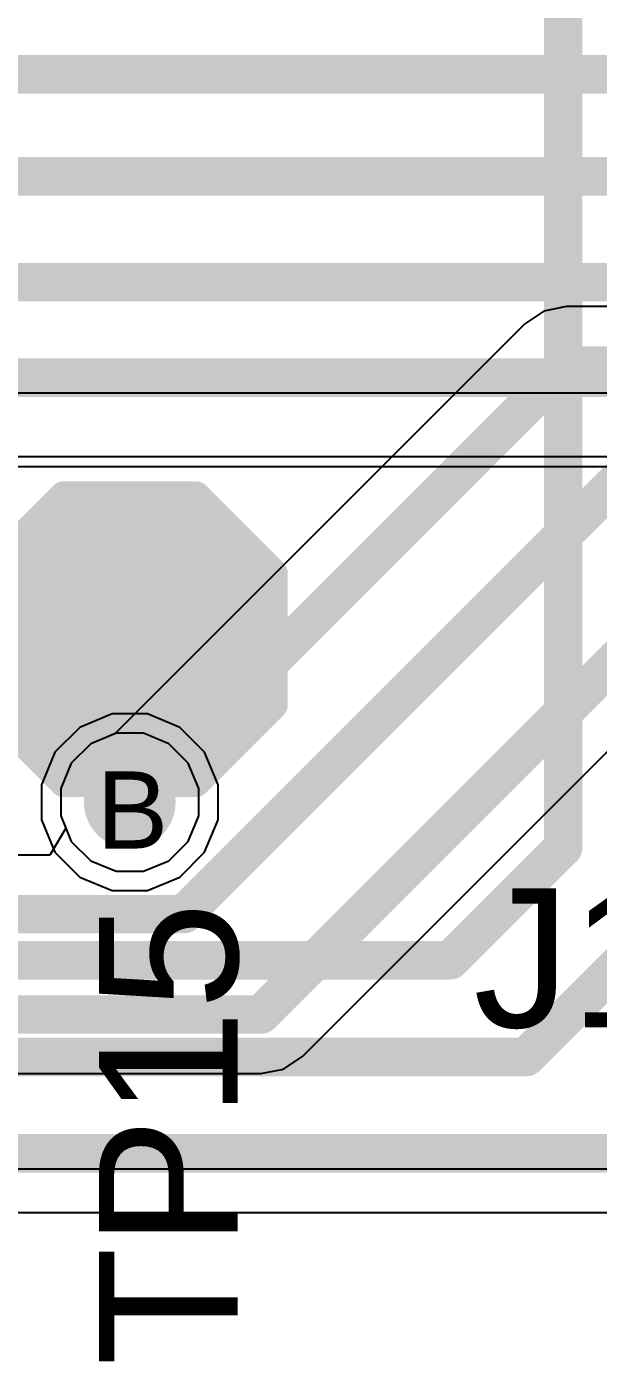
# Model space of a CAD drawing. Header units: inches. Extents: x 0 to 5379, y 0 to 5429.
# Drawn here: x 85.1 to 88.86, y 71.15 to 79.93 of the extents above; entities that cross this region are included whole.
import ezdxf

# ---------------------------------------------------------------- set-up
doc = ezdxf.new("R2010")
doc.units = ezdxf.units.IN
for name, color, linetype in [('Bottom Layer', 5, 'Continuous'), ('Bottom Solder', 6, 'Continuous'), ('Drill Drawing', 1, 'Continuous'), ('GND01', 16, 'Continuous'), ('GND02', 76, 'Continuous'), ('PWR', 156, 'Continuous'), ('SIG 01', 90, 'Continuous'), ('Top Layer', 1, 'Continuous'), ('Top Overlay', 2, 'Continuous'), ('Top Paste', 8, 'Continuous'), ('Top Solder', 216, 'Continuous'), ('Via Holes', 16, 'Continuous')]:
    doc.layers.add(name, color=color, linetype=linetype)
doc.styles.add('Arial', font='', dxfattribs={"height": 0.2})
doc.styles.get('Arial').set_extended_font_data('Arial')

# ---------------------------------------------------------------- blocks, each defined once
blk = doc.blocks.new('T__________183')
at = {"layer": 'Top Layer'}
blk.add_hatch(color=1, dxfattribs=at).paths.add_polyline_path([(0.381, 0.762), (-0.381, 0.762), (-0.762, 0.381), (-0.762, -0.381), (-0.381, -0.762), (0.381, -0.762), (0.762, -0.381), (0.762, 0.381)])
at = {"layer": 'Top Paste'}
blk.add_hatch(color=8, dxfattribs=at).paths.add_polyline_path([(0.381, 0.762), (-0.381, 0.762), (-0.762, 0.381), (-0.762, -0.381), (-0.381, -0.762), (0.381, -0.762), (0.762, -0.381), (0.762, 0.381)])
at = {"layer": 'Top Solder'}
blk.add_hatch(color=216, dxfattribs=at).paths.add_polyline_path([(0.4318, 0.8636), (-0.4318, 0.8636), (-0.8636, 0.4318), (-0.8636, -0.4318), (-0.4318, -0.8636), (0.4318, -0.8636), (0.8636, -0.4318), (0.8636, 0.4318)])
at = {"layer": 'Top Overlay'}
for points in [[(-0.4318, 0.9398, 0.2, 0.2, 0), (-0.9398, 0.4318, 0.2, 0.2, 0)], [(-0.4318, 0.9398, 0.2, 0.2, 0), (0.4318, 0.9398, 0.2, 0.2, 0)], [(0.4318, 0.9398, 0.2, 0.2, 0), (0.9398, 0.4318, 0.2, 0.2, 0)], [(-0.9398, 0.4318, 0.2, 0.2, 0), (-0.9398, -0.4318, 0.2, 0.2, 0)], [(0.9398, 0.4318, 0.2, 0.2, 0), (0.9398, -0.4318, 0.2, 0.2, 0)], [(-0.9398, -0.4318, 0.2, 0.2, 0), (-0.4318, -0.9398, 0.2, 0.2, 0)], [(0.9398, -0.4318, 0.2, 0.2, 0), (0.4318, -0.9398, 0.2, 0.2, 0)], [(-0.4318, -0.9398, 0.2, 0.2, 0), (0.4318, -0.9398, 0.2, 0.2, 0)]]:
    blk.add_lwpolyline(points, format="xyseb", dxfattribs=at)
for points in [[(-0.4818, 0.9398, 0.1, 0.1, 1), (-0.3818, 0.9398, 0.1, 0.1, 1)], [(-0.4818, 0.9398, 0.1, 0.1, 1), (-0.3818, 0.9398, 0.1, 0.1, 1)], [(0.3818, 0.9398, 0.1, 0.1, 1), (0.4818, 0.9398, 0.1, 0.1, 1)], [(0.3818, 0.9398, 0.1, 0.1, 1), (0.4818, 0.9398, 0.1, 0.1, 1)], [(-0.9898, 0.4318, 0.1, 0.1, 1), (-0.8898, 0.4318, 0.1, 0.1, 1)], [(-0.9898, 0.4318, 0.1, 0.1, 1), (-0.8898, 0.4318, 0.1, 0.1, 1)], [(0.8898, 0.4318, 0.1, 0.1, 1), (0.9898, 0.4318, 0.1, 0.1, 1)], [(0.8898, 0.4318, 0.1, 0.1, 1), (0.9898, 0.4318, 0.1, 0.1, 1)], [(-0.9898, -0.4318, 0.1, 0.1, 1), (-0.8898, -0.4318, 0.1, 0.1, 1)], [(-0.9898, -0.4318, 0.1, 0.1, 1), (-0.8898, -0.4318, 0.1, 0.1, 1)], [(0.8898, -0.4318, 0.1, 0.1, 1), (0.9898, -0.4318, 0.1, 0.1, 1)], [(0.8898, -0.4318, 0.1, 0.1, 1), (0.9898, -0.4318, 0.1, 0.1, 1)], [(-0.4818, -0.9398, 0.1, 0.1, 1), (-0.3818, -0.9398, 0.1, 0.1, 1)], [(-0.4818, -0.9398, 0.1, 0.1, 1), (-0.3818, -0.9398, 0.1, 0.1, 1)], [(0.3818, -0.9398, 0.1, 0.1, 1), (0.4818, -0.9398, 0.1, 0.1, 1)], [(0.3818, -0.9398, 0.1, 0.1, 1), (0.4818, -0.9398, 0.1, 0.1, 1)]]:
    blk.add_lwpolyline(points, format="xyseb", close=True, dxfattribs=at)

msp = doc.modelspace()

# ---------------------------------------------------------------- hatches: boundary and pattern name
at = {"layer": 'Bottom Layer'}
h = msp.add_hatch(color=5, dxfattribs=at)
edge = h.paths.add_edge_path()
edge.add_arc((85.7758, 74.8284), 0.2, 0, 360)
at = {"layer": 'Bottom Solder'}
h = msp.add_hatch(color=6, dxfattribs=at)
edge = h.paths.add_edge_path()
edge.add_arc((85.7758, 74.8284), 0.3016, 0, 360)
at = {"layer": 'GND01'}
h = msp.add_hatch(color=16, dxfattribs=at)
edge = h.paths.add_edge_path()
edge.add_arc((85.7758, 74.8284), 0.2, 0, 360)
at = {"layer": 'GND02'}
h = msp.add_hatch(color=76, dxfattribs=at)
edge = h.paths.add_edge_path()
edge.add_arc((85.7758, 74.8284), 0.2, 0, 360)
at = {"layer": 'PWR'}
h = msp.add_hatch(color=156, dxfattribs=at)
edge = h.paths.add_edge_path()
edge.add_arc((85.7758, 74.8284), 0.2, 0, 360)
at = {"layer": 'SIG 01'}
h = msp.add_hatch(color=90, dxfattribs=at)
edge = h.paths.add_edge_path()
edge.add_arc((85.7758, 74.8284), 0.2, 0, 360)
at = {"layer": 'Top Layer'}
h = msp.add_hatch(color=1, dxfattribs=at)
edge = h.paths.add_edge_path()
edge.add_arc((85.7758, 74.8284), 0.2, 0, 360)
at = {"layer": 'Top Solder'}
h = msp.add_hatch(color=216, dxfattribs=at)
edge = h.paths.add_edge_path()
edge.add_arc((85.7758, 74.8284), 0.3016, 0, 360)
at = {"layer": 'Via Holes'}
h = msp.add_hatch(color=7, dxfattribs=at)
edge = h.paths.add_edge_path()
edge.add_arc((85.7758, 74.8284), 0.1, 0, 360)

# ---------------------------------------------------------------- linework, layer by layer
at = {"layer": 'Bottom Layer'}
for p, q in [((88.6499, 78.0909), (88.5012, 78.0614)), ((99.8493, 78.0909), (88.6499, 78.0909)), ((88.5012, 78.0614), (88.3752, 77.9772)), ((88.3752, 77.9772), (85.6768, 75.2788)), ((86.9141, 73.1567), (89.5982, 75.8408)), ((85.6768, 75.2788), (85.5186, 75.2133)), ((85.5186, 75.2133), (85.3909, 75.0856)), ((85.3909, 75.0856), (85.3218, 74.9187)), ((85.3218, 74.9187), (85.3218, 74.7381)), ((85.3218, 74.7381), (85.3549, 74.6581)), ((85.3549, 74.6581), (85.2496, 74.4803)), ((85.2496, 74.4803), (84.652, 74.4803)), ((86.7881, 73.0725), (86.9141, 73.1567)), ((80.1116, 73.0429), (86.6394, 73.0429)), ((86.6394, 73.0429), (86.7881, 73.0725))]:
    msp.add_line(p, q, dxfattribs=at)
for points in [[(85.7758, 74.8284, 0.254, 0.254, 0), (88.6499, 77.7025, 0.254, 0.254, 0)], [(88.6499, 77.7025, 0.254, 0.254, 0), (100.0102, 77.7025, 0.254, 0.254, 0)], [(86.1314, 74.0918, 0.254, 0.254, 0), (89.0309, 76.9913, 0.254, 0.254, 0)], [(86.6394, 73.4314, 0.254, 0.254, 0), (89.4373, 76.2293, 0.254, 0.254, 0)], [(80.4672, 74.0918, 0.254, 0.254, 0), (86.1314, 74.0918, 0.254, 0.254, 0)], [(80.1116, 73.4314, 0.254, 0.254, 0), (86.6394, 73.4314, 0.254, 0.254, 0)]]:
    msp.add_lwpolyline(points, format="xyseb", dxfattribs=at)
for points in [[(88.5864, 77.7025, 0.127, 0.127, 1), (88.7134, 77.7025, 0.127, 0.127, 1)], [(88.5864, 77.7025, 0.127, 0.127, 1), (88.7134, 77.7025, 0.127, 0.127, 1)], [(85.7123, 74.8284, 0.127, 0.127, 1), (85.8393, 74.8284, 0.127, 0.127, 1)], [(86.0679, 74.0918, 0.127, 0.127, 1), (86.1949, 74.0918, 0.127, 0.127, 1)], [(86.0679, 74.0918, 0.127, 0.127, 1), (86.1949, 74.0918, 0.127, 0.127, 1)], [(86.5759, 73.4314, 0.127, 0.127, 1), (86.7029, 73.4314, 0.127, 0.127, 1)], [(86.5759, 73.4314, 0.127, 0.127, 1), (86.7029, 73.4314, 0.127, 0.127, 1)]]:
    msp.add_lwpolyline(points, format="xyseb", close=True, dxfattribs=at)
at = {"layer": 'GND01'}
for p, q in [((85.6855, 75.2824), (85.5186, 75.2133)), ((85.8661, 75.2824), (85.6855, 75.2824)), ((86.033, 75.2133), (85.8661, 75.2824)), ((85.5186, 75.2133), (85.3909, 75.0856)), ((86.1607, 75.0856), (86.033, 75.2133)), ((85.3909, 75.0856), (85.3218, 74.9187)), ((86.2298, 74.9187), (86.1607, 75.0856)), ((85.3218, 74.9187), (85.3218, 74.7381)), ((86.2298, 74.7381), (86.2298, 74.9187)), ((85.3218, 74.7381), (85.3909, 74.5712)), ((86.1607, 74.5712), (86.2298, 74.7381)), ((85.3909, 74.5712), (85.5186, 74.4435)), ((86.033, 74.4435), (86.1607, 74.5712)), ((85.5186, 74.4435), (85.6855, 74.3744)), ((85.8661, 74.3744), (86.033, 74.4435)), ((85.6855, 74.3744), (85.8661, 74.3744))]:
    msp.add_line(p, q, dxfattribs=at)
at = {"layer": 'GND02'}
for p, q in [((85.6855, 75.2824), (85.5186, 75.2133)), ((85.8661, 75.2824), (85.6855, 75.2824)), ((86.033, 75.2133), (85.8661, 75.2824)), ((85.5186, 75.2133), (85.3909, 75.0856)), ((86.1607, 75.0856), (86.033, 75.2133)), ((85.3909, 75.0856), (85.3218, 74.9187)), ((86.2298, 74.9187), (86.1607, 75.0856)), ((85.3218, 74.9187), (85.3218, 74.7381)), ((86.2298, 74.7381), (86.2298, 74.9187)), ((85.3218, 74.7381), (85.3909, 74.5712)), ((86.1607, 74.5712), (86.2298, 74.7381)), ((85.3909, 74.5712), (85.5186, 74.4435)), ((86.033, 74.4435), (86.1607, 74.5712)), ((85.5186, 74.4435), (85.6855, 74.3744)), ((85.8661, 74.3744), (86.033, 74.4435)), ((85.6855, 74.3744), (85.8661, 74.3744))]:
    msp.add_line(p, q, dxfattribs=at)
at = {"layer": 'PWR'}
for p, q in [((109.8221, 77.5208), (60.071, 77.5208)), ((80.1846, 77.0382), (103.4616, 77.0382)), ((85.6855, 75.2824), (85.5186, 75.2133)), ((85.8661, 75.2824), (85.6855, 75.2824)), ((86.033, 75.2133), (85.8661, 75.2824)), ((85.5186, 75.2133), (85.3909, 75.0856)), ((86.1607, 75.0856), (86.033, 75.2133)), ((85.3909, 75.0856), (85.3218, 74.9187)), ((86.2298, 74.9187), (86.1607, 75.0856)), ((85.3218, 74.9187), (85.3218, 74.7381)), ((86.2298, 74.7381), (86.2298, 74.9187)), ((85.3218, 74.7381), (85.3909, 74.5712)), ((86.1607, 74.5712), (86.2298, 74.7381)), ((85.3909, 74.5712), (85.5186, 74.4435)), ((86.033, 74.4435), (86.1607, 74.5712)), ((85.5186, 74.4435), (85.6855, 74.3744)), ((85.8661, 74.3744), (86.033, 74.4435)), ((85.6855, 74.3744), (85.8661, 74.3744))]:
    msp.add_line(p, q, dxfattribs=at)
at = {"layer": 'SIG 01'}
for p, q in [((80.3207, 77.1044), (95.3657, 77.1044)), ((85.6602, 75.4094), (85.4467, 75.3209)), ((85.8914, 75.4094), (85.6602, 75.4094)), ((86.1049, 75.3209), (85.8914, 75.4094)), ((85.4467, 75.3209), (85.2833, 75.1575)), ((86.2683, 75.1575), (86.1049, 75.3209)), ((85.2833, 75.1575), (85.1948, 74.944)), ((86.3568, 74.944), (86.2683, 75.1575)), ((85.1948, 74.944), (85.1948, 74.7128)), ((86.3568, 74.7128), (86.3568, 74.944)), ((85.1948, 74.7128), (85.2833, 74.4993)), ((86.2683, 74.4993), (86.3568, 74.7128)), ((85.2833, 74.4993), (85.4467, 74.3359)), ((86.1049, 74.3359), (86.2683, 74.4993)), ((85.4467, 74.3359), (85.6602, 74.2474)), ((85.8914, 74.2474), (86.1049, 74.3359)), ((85.6602, 74.2474), (85.8914, 74.2474))]:
    msp.add_line(p, q, dxfattribs=at)
for points in [[(60.6324, 79.6194, 0.254, 0.254, 0), (97.4935, 79.6194, 0.254, 0.254, 0)], [(62.1069, 78.9471, 0.254, 0.254, 0), (96.1273, 78.9471, 0.254, 0.254, 0)], [(67.4562, 78.2512, 0.254, 0.254, 0), (95.8942, 78.2512, 0.254, 0.254, 0)], [(77.3816, 77.6224, 0.254, 0.254, 0), (95.5802, 77.6224, 0.254, 0.254, 0)]]:
    msp.add_lwpolyline(points, format="xyseb", dxfattribs=at)
at = {"layer": 'Top Layer'}
for p, q in [((0.381, 72.4154), (350, 72.4154)), ((67.0398, 72.1285), (89.027, 72.1285))]:
    msp.add_line(p, q, dxfattribs=at)
for points in [[(88.6283, 74.5313, 0.254, 0.254, 0), (88.6283, 80.5889, 0.254, 0.254, 0)], [(84.6846, 75.9018, 0.254, 0.254, 0), (85.7758, 75.9018, 0.254, 0.254, 0)], [(85.7758, 74.8284, 0.254, 0.254, 0), (85.7758, 75.9018, 0.254, 0.254, 0)], [(87.8857, 73.7887, 0.254, 0.254, 0), (88.6283, 74.5313, 0.254, 0.254, 0)], [(88.3837, 73.1514, 0.254, 0.254, 0), (89.5156, 74.2833, 0.254, 0.254, 0)], [(75.3998, 73.7887, 0.254, 0.254, 0), (87.8857, 73.7887, 0.254, 0.254, 0)], [(69.5423, 73.1514, 0.254, 0.254, 0), (88.3837, 73.1514, 0.254, 0.254, 0)], [(67.0398, 72.517, 0.254, 0.254, 0), (89.027, 72.517, 0.254, 0.254, 0)]]:
    msp.add_lwpolyline(points, format="xyseb", dxfattribs=at)
for points in [[(85.7123, 75.9018, 0.127, 0.127, 1), (85.8393, 75.9018, 0.127, 0.127, 1)], [(85.7123, 75.9018, 0.127, 0.127, 1), (85.8393, 75.9018, 0.127, 0.127, 1)], [(85.7123, 74.8284, 0.127, 0.127, 1), (85.8393, 74.8284, 0.127, 0.127, 1)], [(88.5648, 74.5313, 0.127, 0.127, 1), (88.6918, 74.5313, 0.127, 0.127, 1)], [(88.5648, 74.5313, 0.127, 0.127, 1), (88.6918, 74.5313, 0.127, 0.127, 1)], [(87.8222, 73.7887, 0.127, 0.127, 1), (87.9492, 73.7887, 0.127, 0.127, 1)], [(87.8222, 73.7887, 0.127, 0.127, 1), (87.9492, 73.7887, 0.127, 0.127, 1)], [(88.3202, 73.1514, 0.127, 0.127, 1), (88.4472, 73.1514, 0.127, 0.127, 1)], [(88.3202, 73.1514, 0.127, 0.127, 1), (88.4472, 73.1514, 0.127, 0.127, 1)]]:
    msp.add_lwpolyline(points, format="xyseb", close=True, dxfattribs=at)

# ---------------------------------------------------------------- block references
at = {"rotation": 90}
msp.add_blockref('T__________183', (85.7758, 75.9018), dxfattribs=at)

# ---------------------------------------------------------------- texts
at = {"layer": 'Drill Drawing', "style": 'Arial'}
msp.add_text('B', height=0.508, dxfattribs=at).set_placement((85.5557, 74.5237))
at = {"layer": 'Top Overlay', "style": 'Arial'}
msp.add_text('J10', height=0.9144, dxfattribs=at).set_placement((88.0368, 73.3476))
msp.add_text('TP15', height=0.9144, rotation=90, dxfattribs=at).set_placement((86.4869, 71.1204))

doc.saveas('drawing.dxf')
